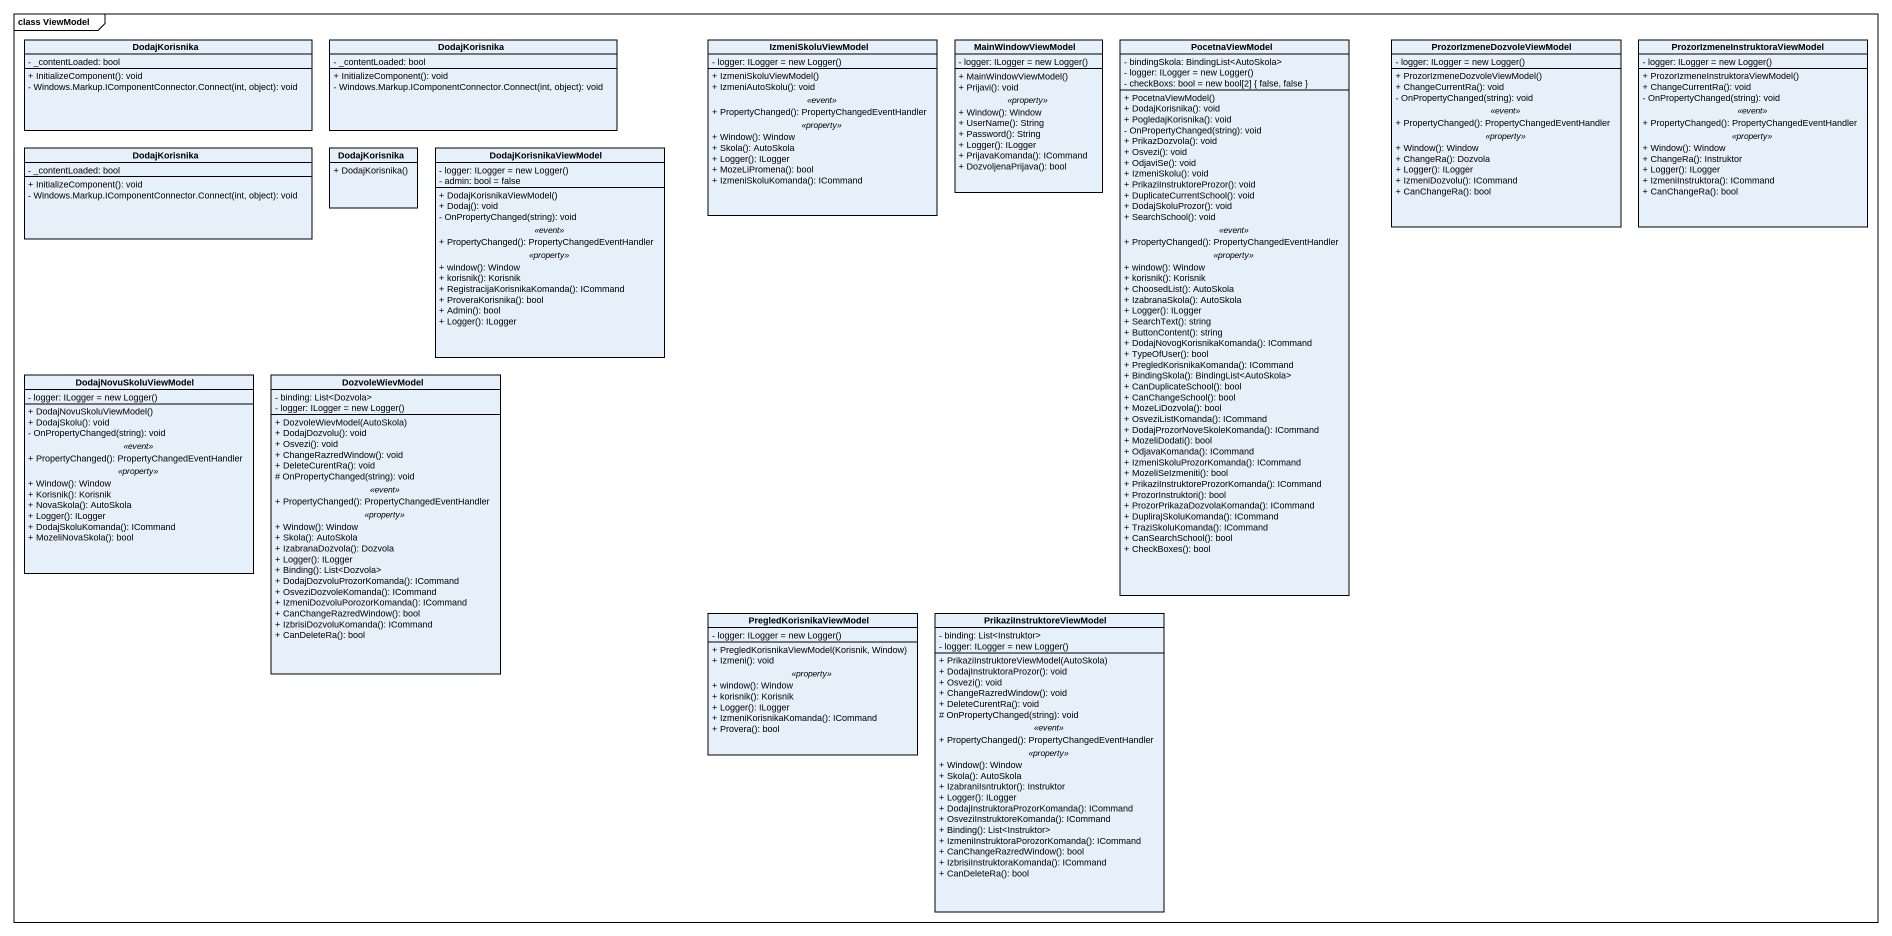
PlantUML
@startuml
mainframe class ViewModel
hide circle
hide empty members
skinparam classAttributeIconSize 0
class DodajKorisnika {
  - _contentLoaded: bool
  + InitializeComponent(): void
  - Windows.Markup.IComponentConnector.Connect(int, object): void
}
class "DodajKorisnika" as DodajKorisnika_2 {
  - _contentLoaded: bool
  + InitializeComponent(): void
  - Windows.Markup.IComponentConnector.Connect(int, object): void
}
class IzmeniSkoluViewModel {
  {field} - logger: ILogger = new Logger()
  --
  + IzmeniSkoluViewModel()
  + IzmeniAutoSkolu(): void
  .. <<event>> ..
  + PropertyChanged(): PropertyChangedEventHandler
  .. <<property>> ..
  + Window(): Window
  + Skola(): AutoSkola
  + Logger(): ILogger
  + MozeLiPromena(): bool
  + IzmeniSkoluKomanda(): ICommand
}
class MainWindowViewModel {
  {field} - logger: ILogger = new Logger()
  --
  + MainWindowViewModel()
  + Prijavi(): void
  .. <<property>> ..
  + Window(): Window
  + UserName(): String
  + Password(): String
  + Logger(): ILogger
  + PrijavaKomanda(): ICommand
  + DozvoljenaPrijava(): bool
}
class PocetnaViewModel {
  - bindingSkola: BindingList<AutoSkola>
  {field} - logger: ILogger = new Logger()
  - checkBoxs: bool = new bool[2] { false, false }
  --
  + PocetnaViewModel()
  + DodajKorisnika(): void
  + PogledajKorisnika(): void
  - OnPropertyChanged(string): void
  + PrikazDozvola(): void
  + Osvezi(): void
  + OdjaviSe(): void
  + IzmeniSkolu(): void
  + PrikaziInstruktoreProzor(): void
  + DuplicateCurrentSchool(): void
  + DodajSkoluProzor(): void
  + SearchSchool(): void
  .. <<event>> ..
  + PropertyChanged(): PropertyChangedEventHandler
  .. <<property>> ..
  + window(): Window
  + korisnik(): Korisnik
  + ChoosedList(): AutoSkola
  + IzabranaSkola(): AutoSkola
  + Logger(): ILogger
  + SearchText(): string
  + ButtonContent(): string
  + DodajNovogKorisnikaKomanda(): ICommand
  + TypeOfUser(): bool
  + PregledKorisnikaKomanda(): ICommand
  + BindingSkola(): BindingList<AutoSkola>
  + CanDuplicateSchool(): bool
  + CanChangeSchool(): bool
  + MozeLiDozvola(): bool
  + OsveziListKomanda(): ICommand
  + DodajProzorNoveSkoleKomanda(): ICommand
  + MozeliDodati(): bool
  + OdjavaKomanda(): ICommand
  + IzmeniSkoluProzorKomanda(): ICommand
  + MozeliSeIzmeniti(): bool
  + PrikaziInstruktoreProzorKomanda(): ICommand
  + ProzorInstruktori(): bool
  + ProzorPrikazaDozvolaKomanda(): ICommand
  + DuplirajSkoluKomanda(): ICommand
  + TraziSkoluKomanda(): ICommand
  + CanSearchSchool(): bool
  + CheckBoxes(): bool
}
class ProzorIzmeneDozvoleViewModel {
  {field} - logger: ILogger = new Logger()
  --
  + ProzorIzmeneDozvoleViewModel()
  + ChangeCurrentRa(): void
  - OnPropertyChanged(string): void
  .. <<event>> ..
  + PropertyChanged(): PropertyChangedEventHandler
  .. <<property>> ..
  + Window(): Window
  + ChangeRa(): Dozvola
  + Logger(): ILogger
  + IzmeniDozvolu(): ICommand
  + CanChangeRa(): bool
}
class "ProzorIzmeneInstruktoraViewModel" as ProzorIzmeneInstruktoraViewM {
  {field} - logger: ILogger = new Logger()
  --
  + ProzorIzmeneInstruktoraViewModel()
  + ChangeCurrentRa(): void
  - OnPropertyChanged(string): void
  .. <<event>> ..
  + PropertyChanged(): PropertyChangedEventHandler
  .. <<property>> ..
  + Window(): Window
  + ChangeRa(): Instruktor
  + Logger(): ILogger
  + IzmeniInstruktora(): ICommand
  + CanChangeRa(): bool
}
class "DodajKorisnika" as DodajKorisnika_3 {
  - _contentLoaded: bool
  + InitializeComponent(): void
  - Windows.Markup.IComponentConnector.Connect(int, object): void
}
class "DodajKorisnika" as DodajKorisnika_4 {
  + DodajKorisnika()
}
class DodajKorisnikaViewModel {
  {field} - logger: ILogger = new Logger()
  - admin: bool = false
  --
  + DodajKorisnikaViewModel()
  + Dodaj(): void
  - OnPropertyChanged(string): void
  .. <<event>> ..
  + PropertyChanged(): PropertyChangedEventHandler
  .. <<property>> ..
  + window(): Window
  + korisnik(): Korisnik
  + RegistracijaKorisnikaKomanda(): ICommand
  + ProveraKorisnika(): bool
  + Admin(): bool
  + Logger(): ILogger
}
class DodajNovuSkoluViewModel {
  {field} - logger: ILogger = new Logger()
  --
  + DodajNovuSkoluViewModel()
  + DodajSkolu(): void
  - OnPropertyChanged(string): void
  .. <<event>> ..
  + PropertyChanged(): PropertyChangedEventHandler
  .. <<property>> ..
  + Window(): Window
  + Korisnik(): Korisnik
  + NovaSkola(): AutoSkola
  + Logger(): ILogger
  + DodajSkoluKomanda(): ICommand
  + MozeliNovaSkola(): bool
}
class DozvoleWievModel {
  - binding: List<Dozvola>
  {field} - logger: ILogger = new Logger()
  --
  + DozvoleWievModel(AutoSkola)
  + DodajDozvolu(): void
  + Osvezi(): void
  + ChangeRazredWindow(): void
  + DeleteCurentRa(): void
  # OnPropertyChanged(string): void
  .. <<event>> ..
  + PropertyChanged(): PropertyChangedEventHandler
  .. <<property>> ..
  + Window(): Window
  + Skola(): AutoSkola
  + IzabranaDozvola(): Dozvola
  + Logger(): ILogger
  + Binding(): List<Dozvola>
  + DodajDozvoluProzorKomanda(): ICommand
  + OsveziDozvoleKomanda(): ICommand
  + IzmeniDozvoluPorozorKomanda(): ICommand
  + CanChangeRazredWindow(): bool
  + IzbrisiDozvoluKomanda(): ICommand
  + CanDeleteRa(): bool
}
class PregledKorisnikaViewModel {
  {field} - logger: ILogger = new Logger()
  --
  + PregledKorisnikaViewModel(Korisnik, Window)
  + Izmeni(): void
  .. <<property>> ..
  + window(): Window
  + korisnik(): Korisnik
  + Logger(): ILogger
  + IzmeniKorisnikaKomanda(): ICommand
  + Provera(): bool
}
class PrikaziInstruktoreViewModel {
  - binding: List<Instruktor>
  {field} - logger: ILogger = new Logger()
  --
  + PrikaziInstruktoreViewModel(AutoSkola)
  + DodajInstruktoraProzor(): void
  + Osvezi(): void
  + ChangeRazredWindow(): void
  + DeleteCurentRa(): void
  # OnPropertyChanged(string): void
  .. <<event>> ..
  + PropertyChanged(): PropertyChangedEventHandler
  .. <<property>> ..
  + Window(): Window
  + Skola(): AutoSkola
  + IzabraniIsntruktor(): Instruktor
  + Logger(): ILogger
  + DodajInstruktoraProzorKomanda(): ICommand
  + OsveziInstruktoreKomanda(): ICommand
  + Binding(): List<Instruktor>
  + IzmeniInstruktoraPorozorKomanda(): ICommand
  + CanChangeRazredWindow(): bool
  + IzbrisiInstruktoraKomanda(): ICommand
  + CanDeleteRa(): bool
}
@enduml
